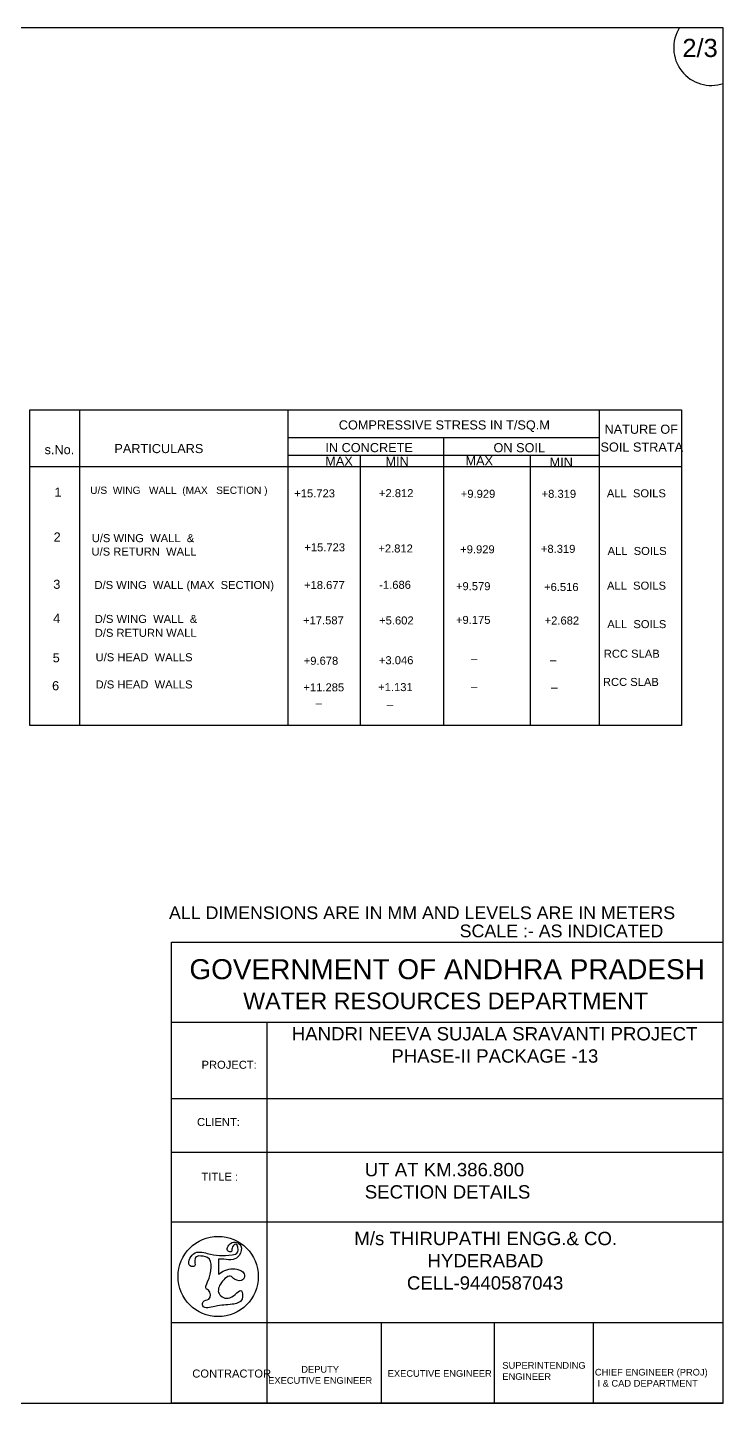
# Model space of a CAD drawing. Header units: millimetres. Extents: x 5763889 to 5769579, y 20981632 to 20985414.
# Drawn here: x 5767666 to 5769579, y 20981632 to 20985414 of the extents above; entities that cross this region are included whole.
import ezdxf

# ---------------------------------------------------------------- set-up
doc = ezdxf.new("R2010")
doc.units = ezdxf.units.MM
doc.header["$MEASUREMENT"] = 0
for name, color, linetype in [('DIMENSIONS', 7, 'Continuous'), ('DRAWING', 7, 'Continuous'), ('TEXT', 1, 'Continuous')]:
    doc.layers.add(name, color=color, linetype=linetype)
doc.styles.get("Standard").update_dxf_attribs({"font": 'arial.ttf', "height": 22})

msp = doc.modelspace()

# ---------------------------------------------------------------- linework, layer by layer
at = {"layer": 'DIMENSIONS', "color": 0}
msp.add_arc((5769545.5, 20985357.9), 103.4, 147.4359, 288.954, dxfattribs=at)
at = {"layer": 'DRAWING', "color": 0}
msp.add_lwpolyline([(5763889.4, 20985413.5), (5769576.9, 20985413.5), (5769576.9, 20981632.1), (5763889.4, 20981632.1)], close=True, dxfattribs=at)
at = {"layer": 'TEXT', "color": 0}
for points in [[(5767673, 20984363), (5769464, 20984363), (5769464, 20983495.7), (5767673, 20983495.7)], [(5768061.8, 20982900), (5769577.6, 20982900), (5769577.6, 20981632.9), (5768061.8, 20981632.9)]]:
    msp.add_lwpolyline(points, close=True, dxfattribs=at)
for points in [[(5767808.7, 20984363), (5767808.7, 20983495.7)], [(5768381.6, 20984363), (5768381.6, 20983495.7)], [(5769237.3, 20984363), (5769237.3, 20983495.7)], [(5769237.3, 20984285.6), (5768381.6, 20984285.6)], [(5768809.5, 20984285.6), (5768809.5, 20983495.7)], [(5768381.6, 20984238.7), (5769237.3, 20984238.7)], [(5768580.1, 20984238.7), (5768580.1, 20983495.7)], [(5769048.2, 20984238.7), (5769048.2, 20983495.7)], [(5767673, 20984207), (5769464, 20984207)], [(5768061.8, 20982680), (5769577.6, 20982680)], [(5768324.2, 20982680), (5768324.2, 20981632.9)], [(5768061.8, 20982469.9), (5769577.6, 20982469.9)], [(5768061.8, 20982323.1), (5769577.6, 20982323.1)], [(5768061.8, 20982131.1), (5769577.6, 20982131.1)], [(5768191.3, 20982029), (5768191.3, 20981987.8)], [(5768061.8, 20981855), (5769577.6, 20981855)], [(5768638.2, 20981855), (5768638.2, 20981632.9)], [(5768949.8, 20981632.9), (5768949.8, 20981855)], [(5769221, 20981855), (5769221, 20981632.9)]]:
    msp.add_lwpolyline(points, dxfattribs=at)
msp.add_circle((5768190.2, 20981981.1), 110.3, dxfattribs=at)
for points in [[(5768135.8, 20982037.9), (5768126.6, 20982030.7), (5768124.9, 20982009.6), (5768113.6, 20982010.2), (5768122.3, 20982043), (5768160.3, 20982044.5), (5768228.6, 20982040.7), (5768243.9, 20982048.5), (5768238.7, 20982069.8), (5768228.3, 20982058.6), (5768227.2, 20982050.2), (5768217.4, 20982050.8), (5768224.6, 20982072.1), (5768240.5, 20982074.8), (5768252.2, 20982065.6), (5768247.6, 20982038.7), (5768231.8, 20982027.8), (5768205.4, 20982028.8), (5768191.3, 20982029)], [(5768191.3, 20981987.8), (5768208.7, 20981997.5), (5768252.5, 20981997.5), (5768261.9, 20981988.8), (5768259.6, 20981973.8), (5768235.1, 20981973.8), (5768226.7, 20981981.2), (5768199, 20981964.3), (5768192.6, 20981934.2), (5768222.4, 20981922.5), (5768254, 20981942.1), (5768255.8, 20981919), (5768229, 20981904.7), (5768181.2, 20981899.1), (5768148.3, 20981900.9), (5768148.8, 20981911.9), (5768164.4, 20981919), (5768163.6, 20981943.4), (5768158.2, 20981946.7), (5768161.3, 20981966.6), (5768160.8, 20982033.1), (5768135.8, 20982037.9)]]:
    msp.add_spline(points, degree=3, dxfattribs=at)

# ---------------------------------------------------------------- texts
for s, height, p in [('2/3', 50, (5769466.1, 20985332.5)), ('COMPRESSIVE STRESS IN T/SQ.M', 25, (5768521.8, 20984308.9)), ('NATURE OF', 25, (5769252.1, 20984297.1)), ('s.No.', 25, (5767713.2, 20984241)), ('PARTICULARS', 25, (5767905, 20984244)), ('IN CONCRETE', 25, (5768484.9, 20984246.6)), ('ON SOIL', 25, (5768947, 20984246.4)), ('SOIL STRATA', 25, (5769241, 20984248.1)), ('MAX', 25, (5768484.5, 20984209.6)), ('MIN', 25, (5768650.1, 20984208.8)), ('MAX', 25, (5768870, 20984210.6)), ('MIN', 25, (5769101.2, 20984206.8)), ('1', 25, (5767740.3, 20984124.3)), ('U/S  WING   WALL  (MAX   SECTION )', 20, (5767838.6, 20984131.9)), ('+15.723', 22, (5768399.3, 20984122.4)), ('+2.812', 22, (5768632.1, 20984122.9)), ('+9.929', 22, (5768857, 20984121.2)), ('+8.319', 22, (5769079.2, 20984121.1)), ('ALL  SOILS', 22, (5769258.5, 20984122.5)), ('2', 25, (5767738.1, 20984000.9)), ('U/S WING  WALL  &', 22, (5767842.8, 20983999.3)), ('+15.723', 22, (5768427, 20983974.1)), ('U/S RETURN  WALL', 22, (5767842.2, 20983962.3)), ('+2.812', 22, (5768630.5, 20983970.9)), ('+9.929', 22, (5768855.4, 20983968.6)), ('+8.319', 22, (5769077.2, 20983969.9)), ('ALL  SOILS', 22, (5769260.5, 20983964.1)), ('3', 25, (5767737.1, 20983871)), ('D/S WING  WALL (MAX  SECTION)', 22, (5767850.4, 20983870.6)), ('+18.677', 22, (5768426.3, 20983870.5)), ('-1.686', 22, (5768632.9, 20983871)), ('+9.579', 22, (5768843.8, 20983867.3)), ('+6.516', 22, (5769085.9, 20983865)), ('ALL  SOILS', 22, (5769258.9, 20983868.8)), ('4', 25, (5767736.8, 20983777.5)), ('D/S WING  WALL  &', 22, (5767851.1, 20983777.3)), ('+17.587', 22, (5768423.6, 20983773.4)), ('+5.602', 22, (5768632.6, 20983773.1)), ('+9.175', 22, (5768843.8, 20983774.6)), ('+2.682', 22, (5769087.5, 20983772.9)), ('ALL  SOILS', 22, (5769259.7, 20983763)), ('D/S RETURN WALL', 22, (5767851.1, 20983739.1)), ('5', 25, (5767735.4, 20983669.1)), ('U/S HEAD  WALLS', 22, (5767853.4, 20983672)), ('RCC SLAB', 22, (5769250.1, 20983681.7)), ('+9.678', 22, (5768425.4, 20983662.3)), ('+3.046', 22, (5768632, 20983663.8)), ('_', 22, (5768885.4, 20983682.9)), ('_', 22, (5769102.5, 20983678.4)), ('D/S HEAD  WALLS', 22, (5767853.4, 20983597.2)), ('RCC SLAB', 22, (5769247.7, 20983604.1)), ('6', 25, (5767733.8, 20983592.2)), ('+11.285', 22, (5768424.6, 20983589.2)), ('+1.131', 22, (5768630, 20983589.9)), ('_', 22, (5768885.4, 20983604.8)), ('_', 22, (5769105.5, 20983603.3)), ('_', 22, (5768458.6, 20983559.5)), ('_', 22, (5768653.8, 20983555.9)), ('ALL DIMENSIONS ARE IN MM AND LEVELS ARE IN METERS ', 35, (5768055.1, 20982963.2)), ('SCALE :- AS INDICATED ', 35, (5768854, 20982913.3))]:
    msp.add_text(s, height=height, dxfattribs=at).set_placement(p)
at = {"layer": 'TEXT', "color": 0, "attachment_point": 1}
for s, insert, char_height, width in [('\\pi29.659;{\\H1.5x;GOVERNMENT OF ANDHRA PRADESH}  \\P\\pi177.4;{\\H1.25x;WATER RESOURCES DEPARTMENT }', (5768081.6, 20982853.2), 36.648, 1465.656), ('\\pi2.5624;HANDRI NEEVA SUJALA SRAVANTI PROJECT \\P\\pi276.21;PHASE-II PACKAGE -13', (5768389.9, 20982666.5), 36.648, 1115.202), ('PROJECT:', (5768144.6, 20982574), 21.99, 225.579), ('CLIENT:', (5768132.2, 20982416.7), 21.99, 225.579), ('TITLE :', (5768144.5, 20982266.4), 21.99, 225.579), ('UT AT KM.386.800 \\PSECTION DETAILS ', (5768593.1, 20982293.1), 36.648, 452.872), ('\\pi4.1248;M/s THIRUPATHI ENGG.& CO. \\P\\pi205.34;HYDERABAD   \\P\\pi148.76;CELL-9440587043', (5768560.2, 20982103.9), 36.648, 722.494), ('\\pi163.5;DEPUTY \\P\\pi72.547;EXECUTIVE ENGINEER ', (5768255.2, 20981735.1), 18.324, 428.656), ('SUPERINTENDING \\PENGINEER ', (5768971.3, 20981745.9), 18.324, 227.573), ('CHIEF ENGINEER (PROJ)\\P I & CAD DEPARTMENT ', (5769225.6, 20981727.3), 18.324, 309.307), ('CONTRACTOR ', (5768119.1, 20981725.4), 21.989, 225.579), ('EXECUTIVE ENGINEER', (5768656.2, 20981723.8), 18.324, 285.771)]:
    msp.add_mtext(s, dxfattribs=dict(at, insert=insert, char_height=char_height, width=width))

doc.saveas('drawing.dxf')
